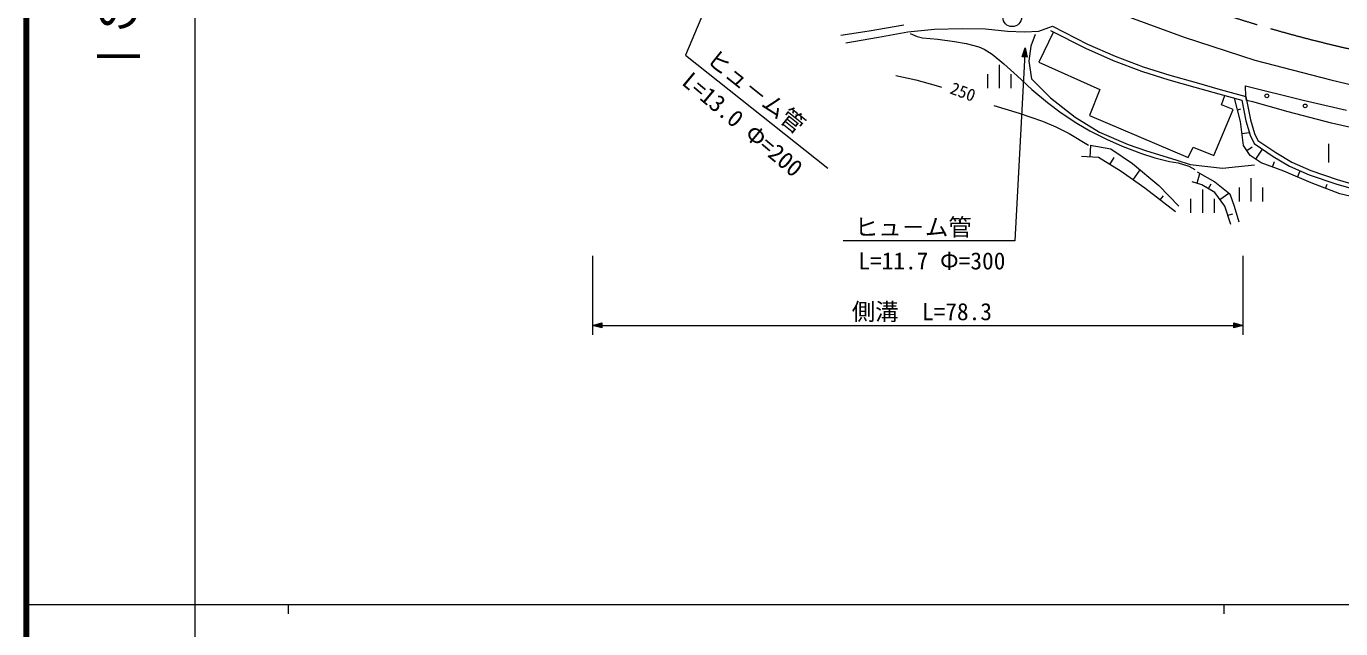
# Model space of a CAD drawing. Units: millimetres, scale not verified. Extents: x 40000 to 680000, y 20000 to 380000.
# Drawn here: x 40000 to 180477, y 202409 to 266770 of the extents above; entities that cross this region are included whole.
import ezdxf
from ezdxf.enums import TextEntityAlignment as Align

# ---------------------------------------------------------------- set-up
doc = ezdxf.new("R2010")
doc.units = ezdxf.units.MM
doc.header["$LTSCALE"] = 1000
doc.linetypes.add('CHAIN', pattern=[18.5, 12, -1.5, 3.5, -1.5])
for name, color, linetype, lineweight in [('M-BGD', 7, 'Continuous', 13), ('M-BMK', 2, 'CHAIN', 13), ('M-STR-HTXT', 7, 'Continuous', 13), ('M-STR-STRC', 7, 'Continuous', 13), ('M-TTL', 2, 'Continuous', 140), ('M-TTL-BAND', 7, 'Continuous', 13)]:
    doc.layers.add(name, color=color, linetype=linetype, lineweight=lineweight)
doc.styles.add('@ＭＳ ゴシック', font='')
doc.styles.add('ＭＳ ゴシック', font='')
doc.styles.get('@ＭＳ ゴシック').set_extended_font_data('@MS Gothic')
doc.styles.get('ＭＳ ゴシック').set_extended_font_data('MS Gothic')

msp = doc.modelspace()

# ---------------------------------------------------------------- linework, layer by layer
at = {"layer": 'M-BGD'}
for p, q in [((130066, 266301), (133791, 266915)), ((127045, 265833), (130066, 266301)), ((127602, 264986), (131063, 265600)), ((131063, 265600), (134231, 266184)), ((134231, 266184), (137047, 266476)), ((137047, 266476), (140009, 266535)), ((140009, 266535), (142531, 266506)), ((142531, 266506), (144878, 266243)), ((144878, 266243), (146667, 266184)), ((146667, 266184), (148222, 266243)), ((147811, 265888), (147350, 264633)), ((148222, 266243), (149688, 266769)), ((149769, 266169), (148228, 262938)), ((149462, 266325), (153216, 264423)), ((149688, 266769), (153430, 264874)), ((147350, 264633), (147140, 263043)), ((153216, 264423), (156173, 263127)), ((153430, 264874), (156363, 263588)), ((147140, 263043), (147434, 261161)), ((148228, 262938), (154729, 260020)), ((156173, 263127), (159190, 261977)), ((156363, 263588), (159355, 262448)), ((142736, 261644), (142736, 260150)), ((143986, 262641), (143986, 260150)), ((145235, 261644), (145235, 260150)), ((159190, 261977), (162092, 261062)), ((159355, 262448), (162229, 261542)), ((162229, 261542), (165015, 260752)), ((147434, 261161), (149448, 259111)), ((154729, 260020), (153628, 257235)), ((162092, 261062), (164879, 260273)), ((164879, 260273), (167462, 259542)), ((165015, 260752), (167597, 260022)), ((167597, 260022), (170324, 259262)), ((170324, 259262), (170293, 260408)), ((170293, 260408), (176463, 258860)), ((149448, 259111), (152093, 257062)), ((167462, 259542), (169894, 258864)), ((167731, 258387), (168103, 259363)), ((169764, 256601), (169108, 259083)), ((169894, 258864), (170337, 256656)), ((169894, 258864), (170337, 256656)), ((170324, 259262), (170823, 256777)), ((170409, 258841), (170324, 259262)), ((171091, 258693), (170409, 258841)), ((174868, 257647), (171091, 258693)), ((176463, 258860), (181080, 257815)), ((153628, 257235), (164185, 252765)), ((166925, 252952), (168967, 257878)), ((168967, 257878), (167731, 258387)), ((169436, 257842), (169814, 257942)), ((179485, 256434), (174868, 257647)), ((152093, 257062), (154695, 255472)), ((170099, 254050), (169764, 256601)), ((170337, 256656), (170795, 255135)), ((170337, 256656), (170795, 255135)), ((170823, 256777), (171263, 255315)), ((184145, 255347), (179485, 256434)), ((154695, 255472), (157759, 254133)), ((169932, 255326), (170707, 255427)), ((170795, 255135), (171223, 254248)), ((170795, 255135), (171223, 254248)), ((171263, 255315), (171615, 254585)), ((171615, 254585), (173541, 253284)), ((154603, 252743), (152785, 252860)), ((153694, 254059), (155923, 253679)), ((153694, 252802), (153774, 254045)), ((155923, 253679), (158211, 252129)), ((157759, 254133), (159732, 253464)), ((159732, 253464), (162838, 252502)), ((164185, 252765), (164695, 253862)), ((164695, 253862), (166925, 252952)), ((170813, 252962), (170099, 254050)), ((170456, 253506), (171026, 253877)), ((171988, 252167), (170813, 252962)), ((171223, 254248), (173272, 252864)), ((171223, 254248), (173272, 252864)), ((171401, 252565), (172130, 253635)), ((173272, 252864), (175011, 251818)), ((173272, 252864), (175011, 251818)), ((173541, 253284), (175243, 252261)), ((179159, 254209), (179159, 252217)), ((157008, 251252), (154603, 252743)), ((155806, 251998), (156269, 252740)), ((158211, 252129), (161027, 249762)), ((162838, 252502), (164391, 252000)), ((164391, 252000), (167833, 251624)), ((167833, 251624), (171275, 251958)), ((174381, 251289), (171988, 252167)), ((173184, 251728), (173400, 252312)), ((175011, 251818), (177114, 250890)), ((175011, 251818), (177114, 250890)), ((175243, 252261), (177296, 251355)), ((159560, 249469), (157008, 251252)), ((158284, 250361), (159039, 251433)), ((165631, 249849), (164605, 250142)), ((165118, 249996), (165423, 251059)), ((165133, 251223), (167039, 250142)), ((167039, 250142), (168623, 248856)), ((170882, 250539), (170882, 248049)), ((177319, 250034), (174381, 251289)), ((175850, 250662), (176134, 251322)), ((177114, 250890), (179940, 249941)), ((177114, 250890), (179940, 249941)), ((177296, 251355), (180082, 250419)), ((180082, 250419), (182165, 249805)), ((162816, 246956), (159560, 249469)), ((161027, 249762), (163168, 247540)), ((161188, 248212), (161545, 248671)), ((167039, 249002), (165631, 249849)), ((165690, 249341), (165690, 246850)), ((166335, 249426), (166637, 249924)), ((168095, 247540), (167039, 249002)), ((167567, 248271), (168510, 248947)), ((168623, 248856), (169092, 247540)), ((169632, 249543), (169632, 248049)), ((172131, 249543), (172131, 248049)), ((180383, 248863), (177319, 250034)), ((178851, 249448), (179027, 249905)), ((179940, 249941), (182045, 249321)), ((179940, 249941), (182045, 249321)), ((184119, 247984), (180383, 248863)), ((164440, 248345), (164440, 246850)), ((166940, 248345), (166940, 246850)), ((168740, 245611), (168095, 247540)), ((169092, 247540), (169591, 245874)), ((168418, 246576), (168943, 246750))]:
    msp.add_line(p, q, dxfattribs=at)
for points in [[(134466, 266009), (135198, 265688), (135776, 265548), (137423, 265406), (139203, 265145), (140434, 264924), (141794, 264570), (142364, 264319), (143210, 263785), (144477, 262769), (145900, 261476), (147461, 260029), (149146, 258621), (150600, 257538), (152263, 256432), (153672, 255607), (155453, 254701), (157134, 253952), (159188, 253166), (160628, 252707), (162184, 252324), (163088, 252168), (164237, 251842), (164898, 251457)], [(132928, 261512), (135079, 261045), (137240, 260460), (137826, 260269)], [(143418, 258305), (146098, 257497), (148613, 256629), (150040, 256029), (151468, 255309), (153518, 254059)]]:
    msp.add_lwpolyline(points, dxfattribs=at)
for centre, major_axis in [((145365, 267731), (1000, 0)), ((172579, 259342), (200, 0)), ((176680, 258264), (200, 0))]:
    msp.add_ellipse(centre, major_axis=major_axis, ratio=0.99659, dxfattribs=at)
at = {"layer": 'M-BMK'}
msp.add_ellipse((214599, 410103), major_axis=(149957, 0), ratio=0.99659, start_param=4.3077978, end_param=4.8348108, dxfattribs=at)
at = {"layer": 'M-STR-HTXT'}
for p, q in [((118567, 282953), (110459, 263685)), ((146757, 264481), (145634, 243846)), ((146423, 263501), (146757, 264481)), ((146506, 263537), (146742, 264202)), ((146742, 264202), (146905, 263515)), ((146757, 264481), (146982, 263471)), ((110459, 263685), (125677, 251627)), ((146982, 263471), (146423, 263501)), ((146905, 263515), (146506, 263537)), ((146588, 263572), (146733, 264043)), ((146827, 263559), (146588, 263572)), ((146670, 263608), (146720, 263804)), ((146749, 263603), (146670, 263608)), ((146720, 263804), (146749, 263603)), ((146733, 264043), (146827, 263559)), ((145634, 243846), (127299, 243846)), ((100505, 242249), (100505, 233822)), ((170039, 233822), (170039, 242249)), ((100505, 234819), (101505, 235098)), ((100505, 234819), (170039, 234819)), ((101505, 234540), (100505, 234819)), ((100785, 234819), (101465, 235018)), ((101465, 234619), (100785, 234819)), ((100945, 234819), (101425, 234938)), ((101425, 234699), (100945, 234819)), ((101185, 234819), (101385, 234858)), ((101385, 234779), (101185, 234819)), ((101385, 234858), (101385, 234779)), ((101425, 234938), (101425, 234699)), ((101465, 235018), (101465, 234619)), ((101505, 235098), (101505, 234540)), ((169040, 234540), (169040, 235098)), ((169040, 235098), (170039, 234819)), ((170039, 234819), (169040, 234540)), ((169080, 234619), (169080, 235018)), ((169080, 235018), (169759, 234819)), ((169759, 234819), (169080, 234619)), ((169120, 234699), (169120, 234938)), ((169120, 234938), (169599, 234819)), ((169599, 234819), (169120, 234699)), ((169160, 234779), (169160, 234858)), ((169160, 234858), (169359, 234819)), ((169359, 234819), (169160, 234779))]:
    msp.add_line(p, q, dxfattribs=at)
at = {"layer": 'M-STR-STRC'}
for p, q in [((155770, 268542), (163746, 265592)), ((163746, 265592), (171286, 263164)), ((171286, 263164), (179427, 261033)), ((179427, 261033), (185348, 259640))]:
    msp.add_line(p, q, dxfattribs=at)
at = {"layer": 'M-TTL'}
msp.add_line((40000, 380000), (40000, 20000), dxfattribs=at)
at = {"layer": 'M-TTL-BAND'}
for p, q in [((58000, 370000), (58000, 20000)), ((40000, 205000), (579000, 205000)), ((68000, 205000), (68000, 204000)), ((168000, 205000), (168000, 204000))]:
    msp.add_line(p, q, dxfattribs=at)

# ---------------------------------------------------------------- texts
at = {"layer": 'M-BGD', "style": 'ＭＳ ゴシック'}
msp.add_text('250', height=1320, rotation=339.764, dxfattribs=at).set_placement((138479, 259247), align=Align.BOTTOM_LEFT)
at = {"layer": 'M-STR-HTXT', "style": 'ＭＳ ゴシック'}
for s, rotation, p in [('ヒュ－ム管', 321.395, (112206, 262566)), ('L=13.0 Φ=200', 320.096, (109586, 260204))]:
    msp.add_text(s, height=1833, rotation=rotation, dxfattribs=at).set_placement(p, align=Align.BOTTOM_LEFT)
for s, p in [('ヒュ－ム管', (128546, 243846)), ('L=11.7 Φ=300', (128920, 240241)), ('側溝\u3000L=78.3', (128222, 234819))]:
    msp.add_text(s, height=1833, dxfattribs=at).set_placement(p, align=Align.BOTTOM_LEFT)
at = {"layer": 'M-TTL-BAND', "style": '@ＭＳ ゴシック'}
msp.add_text('縮尺千分の一', height=3666, rotation=270, dxfattribs=at).set_placement((49777, 261030), align=Align.MIDDLE_RIGHT)

doc.saveas('drawing.dxf')
